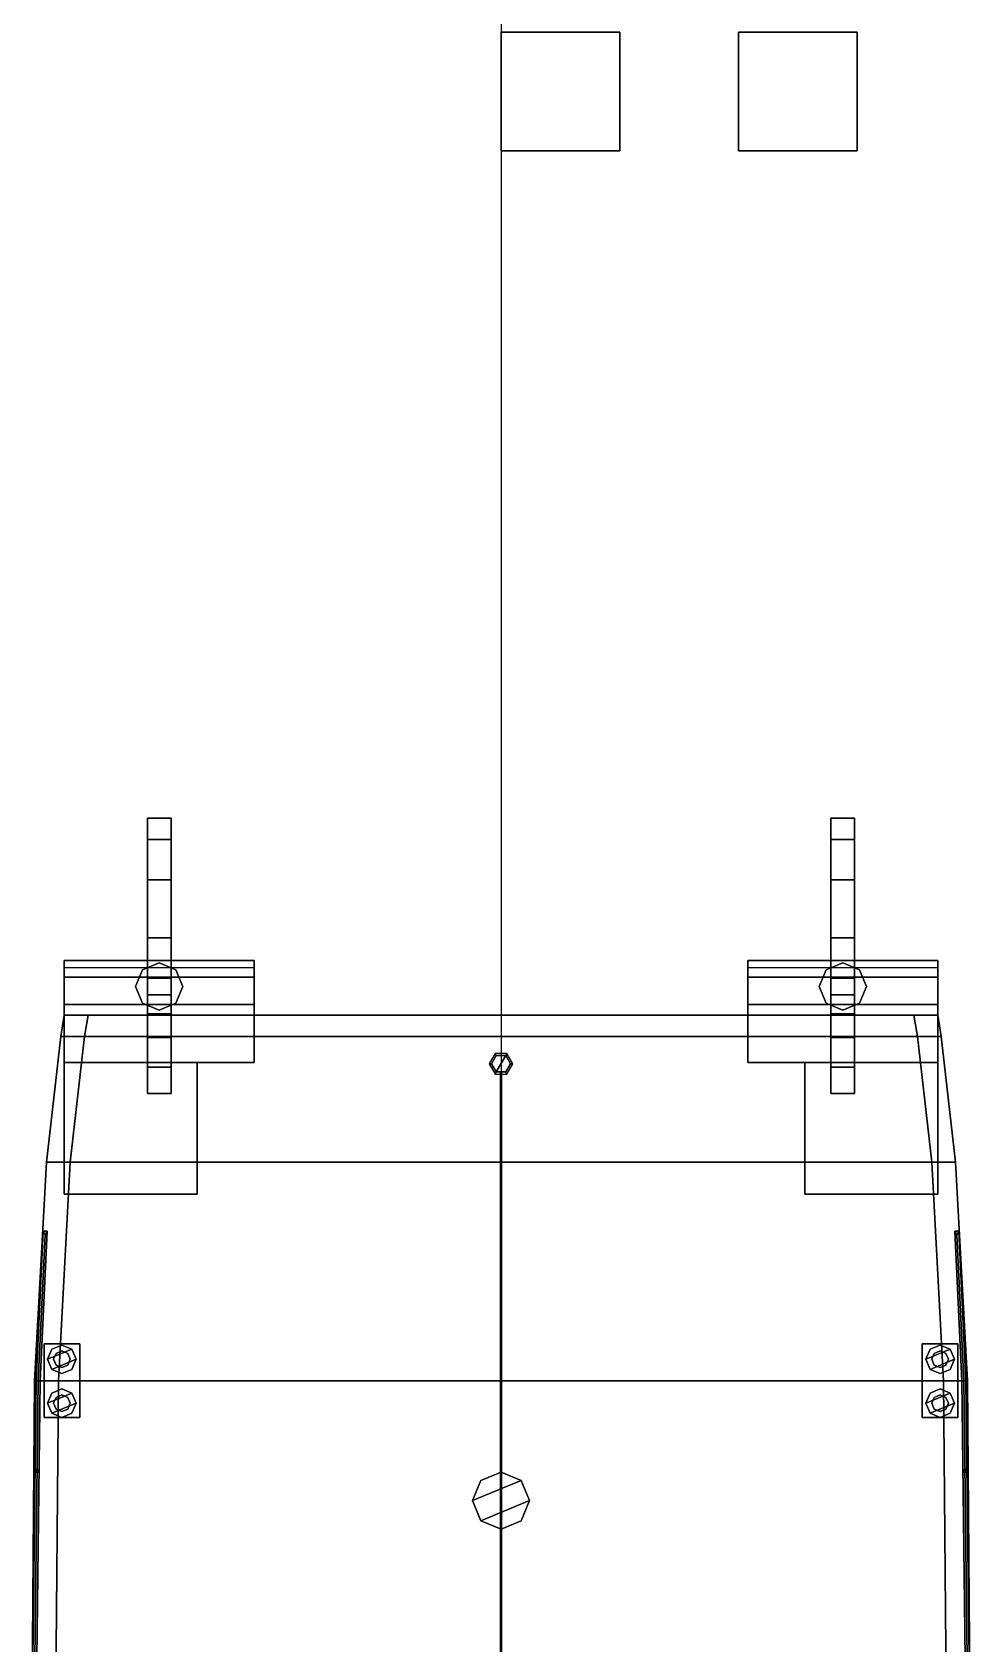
# Model space of a CAD drawing. Header units: millimetres. Extents: x -5.1 to 5.1, y -27.1 to 35.2.
# Drawn here: x -3.95 to 3.95, y 21.65 to 35.23 of the extents above; entities that cross this region are included whole.
import ezdxf

# ---------------------------------------------------------------- set-up
doc = ezdxf.new("R2010")
doc.units = ezdxf.units.MM
for name, color, linetype in [('cables', 6, 'Continuous'), ('drawing', 9, 'Continuous'), ('railings', 6, 'Continuous'), ('superstructure', 3, 'Continuous')]:
    doc.layers.add(name, color=color, linetype=linetype)

msp = doc.modelspace()

# ---------------------------------------------------------------- linework, layer by layer
for points in [[(1, 35.23, 1), (1, 35.23), (0, 35.23), (0, 35.23, 1)], [(1, 35.23), (1, 34.23), (0, 34.23), (0, 35.23)], [(0, 35.23), (0, 34.23), (0, 34.23, 1), (0, 35.23, 1)], [(0, 35.23, 1), (0, 34.23, 1), (1, 34.23, 1), (1, 35.23, 1)], [(1, 34.23, 1), (1, 34.23), (1, 35.23), (1, 35.23, 1)], [(3, 35.23), (3, 34.23), (2, 34.23), (2, 35.23)], [(2, 35.23), (2, 34.23), (3, 34.23), (3, 35.23)], [(0, 34.23, 1), (0, 34.23), (1, 34.23), (1, 34.23, 1)], [(-3.021, 27.331, -0.17), (-3.08, 27.19, -0.17), (-3.08, 27.19, 0.98), (-3.021, 27.331, 0.98)], [(-2.88, 27.39, -0.17), (-3.021, 27.331, -0.17), (-3.021, 27.331, 0.98), (-2.88, 27.39, 0.98)], [(-2.739, 27.331, -0.17), (-2.88, 27.39, -0.17), (-2.88, 27.39, 0.98), (-2.739, 27.331, 0.98)], [(-2.68, 27.19, -0.17), (-2.739, 27.331, -0.17), (-2.739, 27.331, 0.98), (-2.68, 27.19, 0.98)], [(2.739, 27.331, -0.17), (2.68, 27.19, -0.17), (2.68, 27.19, 0.98), (2.739, 27.331, 0.98)], [(2.88, 27.39, -0.17), (2.739, 27.331, -0.17), (2.739, 27.331, 0.98), (2.88, 27.39, 0.98)], [(3.021, 27.331, -0.17), (2.88, 27.39, -0.17), (2.88, 27.39, 0.98), (3.021, 27.331, 0.98)], [(3.08, 27.19, -0.17), (3.021, 27.331, -0.17), (3.021, 27.331, 0.98), (3.08, 27.19, 0.98)], [(-3.08, 27.19, -0.17), (-3.021, 27.049, -0.17), (-3.021, 27.049, 0.98), (-3.08, 27.19, 0.98)], [(-2.739, 27.049, -0.17), (-2.68, 27.19, -0.17), (-2.68, 27.19, 0.98), (-2.739, 27.049, 0.98)], [(2.68, 27.19, -0.17), (2.739, 27.049, -0.17), (2.739, 27.049, 0.98), (2.68, 27.19, 0.98)], [(3.021, 27.049, -0.17), (3.08, 27.19, -0.17), (3.08, 27.19, 0.98), (3.021, 27.049, 0.98)], [(-3.021, 27.049, -0.17), (-2.88, 26.99, -0.17), (-2.88, 26.99, 0.98), (-3.021, 27.049, 0.98)], [(-2.88, 26.99, -0.17), (-2.739, 27.049, -0.17), (-2.739, 27.049, 0.98), (-2.88, 26.99, 0.98)], [(2.739, 27.049, -0.17), (2.88, 26.99, -0.17), (2.88, 26.99, 0.98), (2.739, 27.049, 0.98)], [(2.88, 26.99, -0.17), (3.021, 27.049, -0.17), (3.021, 27.049, 0.98), (2.88, 26.99, 0.98)], [(-3.68, 26.95, -0.28), (-3.71, 26.77, -0.3), (-3.71, 26.77), (-3.68, 26.95)], [(-3.48, 26.95, -0.37), (-3.51, 26.77, -0.47), (-3.71, 26.77, -0.3), (-3.68, 26.95, -0.28)], [(-3.68, 26.95, 0.98), (-3.71, 26.77, 0.98), (3.71, 26.77, 0.98), (3.68, 26.95, 0.98)], [(-3.68, 26.95), (-3.71, 26.77), (-3.71, 26.77, 0.98), (-3.68, 26.95, 0.98)], [(3.68, 26.95), (3.68, 26.95, -0.28), (-3.68, 26.95, -0.28), (-3.68, 26.95)], [(3.68, 26.95, -0.28), (3.48, 26.95, -0.37), (-3.48, 26.95, -0.37), (-3.68, 26.95, -0.28)], [(3.68, 26.95, 0.98), (3.68, 26.95), (-3.68, 26.95), (-3.68, 26.95, 0.98)], [(3.48, 26.95, -0.37), (3.51, 26.77, -0.47), (-3.51, 26.77, -0.47), (-3.48, 26.95, -0.37)], [(3.71, 26.77, -0.3), (3.51, 26.77, -0.47), (3.48, 26.95, -0.37), (3.68, 26.95, -0.28)], [(3.71, 26.77), (3.71, 26.77, -0.3), (3.68, 26.95, -0.28), (3.68, 26.95)], [(3.71, 26.77, 0.98), (3.71, 26.77), (3.68, 26.95), (3.68, 26.95, 0.98)], [(-3.71, 26.77), (-3.71, 26.77, -0.3), (-3.83, 25.71, -0.59), (-3.83, 25.71)], [(-3.71, 26.77, -0.3), (-3.51, 26.77, -0.47), (-3.63, 25.71, -0.77), (-3.83, 25.71, -0.59)], [(3.83, 25.71, 0.98), (3.71, 26.77, 0.98), (-3.71, 26.77, 0.98), (-3.83, 25.71, 0.98)], [(-3.71, 26.77, 0.98), (-3.71, 26.77), (-3.83, 25.71), (-3.83, 25.71, 0.98)], [(-3.63, 25.71, -0.77), (-3.51, 26.77, -0.47), (3.51, 26.77, -0.47), (3.63, 25.71, -0.77)], [(3.63, 25.71, -0.77), (3.51, 26.77, -0.47), (3.71, 26.77, -0.3), (3.83, 25.71, -0.59)], [(3.83, 25.71, -0.59), (3.71, 26.77, -0.3), (3.71, 26.77), (3.83, 25.71)], [(3.83, 25.71), (3.71, 26.77), (3.71, 26.77, 0.98), (3.83, 25.71, 0.98)], [(-0.05, 26.627, 0.98), (-0.1, 26.54, 0.98), (-0.08, 26.54, 4.08), (-0.04, 26.609, 4.08)], [(0.05, 26.627, 0.98), (-0.05, 26.627, 0.98), (-0.04, 26.609, 4.08), (0.04, 26.609, 4.08)], [(0.1, 26.54, 0.98), (0.05, 26.627, 0.98), (0.04, 26.609, 4.08), (0.08, 26.54, 4.08)], [(-0.1, 26.54, 0.98), (-0.05, 26.453, 0.98), (-0.04, 26.471, 4.08), (-0.08, 26.54, 4.08)], [(-0.04, 26.471, 4.08), (0.04, 26.609, 4.08), (-0.04, 26.609, 4.08), (-0.08, 26.54, 4.08)], [(0.04, 26.471, 4.08), (0.08, 26.54, 4.08), (0.04, 26.609, 4.08), (-0.04, 26.471, 4.08)], [(0.05, 26.453, 0.98), (0.1, 26.54, 0.98), (0.08, 26.54, 4.08), (0.04, 26.471, 4.08)], [(-0.05, 26.453, 0.98), (0.05, 26.453, 0.98), (0.04, 26.471, 4.08), (-0.04, 26.471, 4.08)], [(-3.83, 25.71, -0.59), (-3.93, 23.87, -1.15), (-3.93, 23.87), (-3.83, 25.71)], [(-3.63, 25.71, -0.77), (-3.73, 23.87, -1.36), (-3.93, 23.87, -1.15), (-3.83, 25.71, -0.59)], [(-3.83, 25.71, 0.98), (-3.93, 23.87, 0.99), (3.93, 23.87, 0.99), (3.83, 25.71, 0.98)], [(-3.83, 25.71), (-3.93, 23.87), (-3.93, 23.87, 0.99), (-3.83, 25.71, 0.98)], [(3.63, 25.71, -0.77), (3.73, 23.87, -1.36), (-3.73, 23.87, -1.36), (-3.63, 25.71, -0.77)], [(3.93, 23.87, -1.15), (3.73, 23.87, -1.36), (3.63, 25.71, -0.77), (3.83, 25.71, -0.59)], [(3.93, 23.87), (3.93, 23.87, -1.15), (3.83, 25.71, -0.59), (3.83, 25.71)], [(3.93, 23.87, 0.99), (3.93, 23.87), (3.83, 25.71), (3.83, 25.71, 0.98)], [(-3.85, 24.18, 1.05), (-3.85, 23.56, 1.05), (-3.55, 23.56, 1.05), (-3.55, 24.18, 1.05)], [(-3.55, 24.18, 1.05), (-3.55, 24.18, 0.98), (-3.85, 24.18, 0.98), (-3.85, 24.18, 1.05)], [(-3.85, 24.18, 0.98), (-3.85, 23.56, 0.98), (-3.85, 23.56, 1.05), (-3.85, 24.18, 1.05)], [(-3.7, 24.17, 1.34), (-3.785, 24.135, 1.34), (-3.82, 24.05, 1.34), (-3.615, 24.135, 1.34)], [(-3.7, 24.17, 1.29), (-3.785, 24.135, 1.29), (-3.785, 24.135, 1.34), (-3.7, 24.17, 1.34)], [(-3.615, 24.135, 1.29), (-3.7, 24.17, 1.29), (-3.7, 24.17, 1.34), (-3.615, 24.135, 1.34)], [(-3.55, 23.56, 1.05), (-3.55, 23.56, 0.98), (-3.55, 24.18, 0.98), (-3.55, 24.18, 1.05)], [(3.55, 24.18, 1.05), (3.55, 23.56, 1.05), (3.85, 23.56, 1.05), (3.85, 24.18, 1.05)], [(3.85, 24.18, 1.05), (3.85, 24.18, 0.98), (3.55, 24.18, 0.98), (3.55, 24.18, 1.05)], [(3.55, 24.18, 0.98), (3.55, 23.56, 0.98), (3.55, 23.56, 1.05), (3.55, 24.18, 1.05)], [(3.7, 24.17, 1.34), (3.615, 24.135, 1.34), (3.58, 24.05, 1.34), (3.785, 24.135, 1.34)], [(3.7, 24.17, 1.29), (3.615, 24.135, 1.29), (3.615, 24.135, 1.34), (3.7, 24.17, 1.34)], [(3.785, 24.135, 1.29), (3.7, 24.17, 1.29), (3.7, 24.17, 1.34), (3.785, 24.135, 1.34)], [(3.85, 23.56, 1.05), (3.85, 23.56, 0.98), (3.85, 24.18, 0.98), (3.85, 24.18, 1.05)], [(-3.785, 24.135, 1.29), (-3.82, 24.05, 1.29), (-3.82, 24.05, 1.34), (-3.785, 24.135, 1.34)], [(-3.615, 24.135, 1.34), (-3.82, 24.05, 1.34), (-3.785, 23.965, 1.34), (-3.58, 24.05, 1.34)], [(-3.82, 24.05, 1.29), (-3.785, 23.965, 1.29), (-3.785, 23.965, 1.34), (-3.82, 24.05, 1.34)], [(-3.58, 24.05, 1.34), (-3.785, 23.965, 1.34), (-3.7, 23.93, 1.34), (-3.615, 23.965, 1.34)], [(-3.749, 24.099, 1.05), (-3.77, 24.05, 1.05), (-3.77, 24.05, 1.29), (-3.749, 24.099, 1.29)], [(-3.77, 24.05, 1.05), (-3.749, 24.001, 1.05), (-3.749, 24.001, 1.29), (-3.77, 24.05, 1.29)], [(-3.7, 24.12, 1.05), (-3.749, 24.099, 1.05), (-3.749, 24.099, 1.29), (-3.7, 24.12, 1.29)], [(-3.651, 24.099, 1.05), (-3.7, 24.12, 1.05), (-3.7, 24.12, 1.29), (-3.651, 24.099, 1.29)], [(-3.63, 24.05, 1.05), (-3.651, 24.099, 1.05), (-3.651, 24.099, 1.29), (-3.63, 24.05, 1.29)], [(-3.651, 24.001, 1.05), (-3.63, 24.05, 1.05), (-3.63, 24.05, 1.29), (-3.651, 24.001, 1.29)], [(-3.58, 24.05, 1.29), (-3.615, 24.135, 1.29), (-3.615, 24.135, 1.34), (-3.58, 24.05, 1.34)], [(-3.615, 23.965, 1.29), (-3.58, 24.05, 1.29), (-3.58, 24.05, 1.34), (-3.615, 23.965, 1.34)], [(3.785, 24.135, 1.34), (3.58, 24.05, 1.34), (3.615, 23.965, 1.34), (3.82, 24.05, 1.34)], [(3.615, 24.135, 1.29), (3.58, 24.05, 1.29), (3.58, 24.05, 1.34), (3.615, 24.135, 1.34)], [(3.58, 24.05, 1.29), (3.615, 23.965, 1.29), (3.615, 23.965, 1.34), (3.58, 24.05, 1.34)], [(3.82, 24.05, 1.34), (3.615, 23.965, 1.34), (3.7, 23.93, 1.34), (3.785, 23.965, 1.34)], [(3.651, 24.099, 1.05), (3.63, 24.05, 1.05), (3.63, 24.05, 1.29), (3.651, 24.099, 1.29)], [(3.63, 24.05, 1.05), (3.651, 24.001, 1.05), (3.651, 24.001, 1.29), (3.63, 24.05, 1.29)], [(3.7, 24.12, 1.05), (3.651, 24.099, 1.05), (3.651, 24.099, 1.29), (3.7, 24.12, 1.29)], [(3.749, 24.099, 1.05), (3.7, 24.12, 1.05), (3.7, 24.12, 1.29), (3.749, 24.099, 1.29)], [(3.77, 24.05, 1.05), (3.749, 24.099, 1.05), (3.749, 24.099, 1.29), (3.77, 24.05, 1.29)], [(3.749, 24.001, 1.05), (3.77, 24.05, 1.05), (3.77, 24.05, 1.29), (3.749, 24.001, 1.29)], [(3.82, 24.05, 1.29), (3.785, 24.135, 1.29), (3.785, 24.135, 1.34), (3.82, 24.05, 1.34)], [(3.785, 23.965, 1.29), (3.82, 24.05, 1.29), (3.82, 24.05, 1.34), (3.785, 23.965, 1.34)], [(-3.785, 23.965, 1.29), (-3.7, 23.93, 1.29), (-3.7, 23.93, 1.34), (-3.785, 23.965, 1.34)], [(-3.749, 24.001, 1.05), (-3.7, 23.98, 1.05), (-3.7, 23.98, 1.29), (-3.749, 24.001, 1.29)], [(-3.7, 23.98, 1.05), (-3.651, 24.001, 1.05), (-3.651, 24.001, 1.29), (-3.7, 23.98, 1.29)], [(-3.7, 23.93, 1.29), (-3.615, 23.965, 1.29), (-3.615, 23.965, 1.34), (-3.7, 23.93, 1.34)], [(3.615, 23.965, 1.29), (3.7, 23.93, 1.29), (3.7, 23.93, 1.34), (3.615, 23.965, 1.34)], [(3.651, 24.001, 1.05), (3.7, 23.98, 1.05), (3.7, 23.98, 1.29), (3.651, 24.001, 1.29)], [(3.7, 23.98, 1.05), (3.749, 24.001, 1.05), (3.749, 24.001, 1.29), (3.7, 23.98, 1.29)], [(3.7, 23.93, 1.29), (3.785, 23.965, 1.29), (3.785, 23.965, 1.34), (3.7, 23.93, 1.34)], [(-3.93, 23.87), (-3.93, 23.87, -1.15), (-3.95, 21.29, -1.15), (-3.95, 21.29)], [(-3.93, 23.87, -1.15), (-3.73, 23.87, -1.36), (-3.75, 21.29, -1.36), (-3.95, 21.29, -1.15)], [(3.95, 21.29, 0.99), (3.93, 23.87, 0.99), (-3.93, 23.87, 0.99), (-3.95, 21.29, 0.99)], [(-3.93, 23.87, 0.99), (-3.93, 23.87), (-3.95, 21.29), (-3.95, 21.29, 0.99)], [(-3.7, 23.8, 1.34), (-3.785, 23.765, 1.34), (-3.82, 23.68, 1.34), (-3.615, 23.765, 1.34)], [(-3.615, 23.765, 1.34), (-3.82, 23.68, 1.34), (-3.785, 23.595, 1.34), (-3.58, 23.68, 1.34)], [(-3.785, 23.765, 1.29), (-3.82, 23.68, 1.29), (-3.82, 23.68, 1.34), (-3.785, 23.765, 1.34)], [(-3.7, 23.8, 1.29), (-3.785, 23.765, 1.29), (-3.785, 23.765, 1.34), (-3.7, 23.8, 1.34)], [(-3.75, 21.29, -1.36), (-3.73, 23.87, -1.36), (3.73, 23.87, -1.36), (3.75, 21.29, -1.36)], [(-3.615, 23.765, 1.29), (-3.7, 23.8, 1.29), (-3.7, 23.8, 1.34), (-3.615, 23.765, 1.34)], [(-3.58, 23.68, 1.29), (-3.615, 23.765, 1.29), (-3.615, 23.765, 1.34), (-3.58, 23.68, 1.34)], [(3.7, 23.8, 1.34), (3.615, 23.765, 1.34), (3.58, 23.68, 1.34), (3.785, 23.765, 1.34)], [(3.615, 23.765, 1.29), (3.58, 23.68, 1.29), (3.58, 23.68, 1.34), (3.615, 23.765, 1.34)], [(3.785, 23.765, 1.34), (3.58, 23.68, 1.34), (3.615, 23.595, 1.34), (3.82, 23.68, 1.34)], [(3.7, 23.8, 1.29), (3.615, 23.765, 1.29), (3.615, 23.765, 1.34), (3.7, 23.8, 1.34)], [(3.785, 23.765, 1.29), (3.7, 23.8, 1.29), (3.7, 23.8, 1.34), (3.785, 23.765, 1.34)], [(3.75, 21.29, -1.36), (3.73, 23.87, -1.36), (3.93, 23.87, -1.15), (3.95, 21.29, -1.15)], [(3.82, 23.68, 1.29), (3.785, 23.765, 1.29), (3.785, 23.765, 1.34), (3.82, 23.68, 1.34)], [(3.95, 21.29, -1.15), (3.93, 23.87, -1.15), (3.93, 23.87), (3.95, 21.29)], [(3.95, 21.29), (3.93, 23.87), (3.93, 23.87, 0.99), (3.95, 21.29, 0.99)], [(-3.82, 23.68, 1.29), (-3.785, 23.595, 1.29), (-3.785, 23.595, 1.34), (-3.82, 23.68, 1.34)], [(-3.58, 23.68, 1.34), (-3.785, 23.595, 1.34), (-3.7, 23.56, 1.34), (-3.615, 23.595, 1.34)], [(-3.749, 23.729, 1.05), (-3.77, 23.68, 1.05), (-3.77, 23.68, 1.29), (-3.749, 23.729, 1.29)], [(-3.77, 23.68, 1.05), (-3.749, 23.631, 1.05), (-3.749, 23.631, 1.29), (-3.77, 23.68, 1.29)], [(-3.7, 23.75, 1.05), (-3.749, 23.729, 1.05), (-3.749, 23.729, 1.29), (-3.7, 23.75, 1.29)], [(-3.749, 23.631, 1.05), (-3.7, 23.61, 1.05), (-3.7, 23.61, 1.29), (-3.749, 23.631, 1.29)], [(-3.651, 23.729, 1.05), (-3.7, 23.75, 1.05), (-3.7, 23.75, 1.29), (-3.651, 23.729, 1.29)], [(-3.7, 23.61, 1.05), (-3.651, 23.631, 1.05), (-3.651, 23.631, 1.29), (-3.7, 23.61, 1.29)], [(-3.63, 23.68, 1.05), (-3.651, 23.729, 1.05), (-3.651, 23.729, 1.29), (-3.63, 23.68, 1.29)], [(-3.651, 23.631, 1.05), (-3.63, 23.68, 1.05), (-3.63, 23.68, 1.29), (-3.651, 23.631, 1.29)], [(-3.615, 23.595, 1.29), (-3.58, 23.68, 1.29), (-3.58, 23.68, 1.34), (-3.615, 23.595, 1.34)], [(3.58, 23.68, 1.29), (3.615, 23.595, 1.29), (3.615, 23.595, 1.34), (3.58, 23.68, 1.34)], [(3.82, 23.68, 1.34), (3.615, 23.595, 1.34), (3.7, 23.56, 1.34), (3.785, 23.595, 1.34)], [(3.651, 23.729, 1.05), (3.63, 23.68, 1.05), (3.63, 23.68, 1.29), (3.651, 23.729, 1.29)], [(3.63, 23.68, 1.05), (3.651, 23.631, 1.05), (3.651, 23.631, 1.29), (3.63, 23.68, 1.29)], [(3.7, 23.75, 1.05), (3.651, 23.729, 1.05), (3.651, 23.729, 1.29), (3.7, 23.75, 1.29)], [(3.651, 23.631, 1.05), (3.7, 23.61, 1.05), (3.7, 23.61, 1.29), (3.651, 23.631, 1.29)], [(3.749, 23.729, 1.05), (3.7, 23.75, 1.05), (3.7, 23.75, 1.29), (3.749, 23.729, 1.29)], [(3.7, 23.61, 1.05), (3.749, 23.631, 1.05), (3.749, 23.631, 1.29), (3.7, 23.61, 1.29)], [(3.77, 23.68, 1.05), (3.749, 23.729, 1.05), (3.749, 23.729, 1.29), (3.77, 23.68, 1.29)], [(3.749, 23.631, 1.05), (3.77, 23.68, 1.05), (3.77, 23.68, 1.29), (3.749, 23.631, 1.29)], [(3.785, 23.595, 1.29), (3.82, 23.68, 1.29), (3.82, 23.68, 1.34), (3.785, 23.595, 1.34)], [(-3.85, 23.56, 1.05), (-3.85, 23.56, 0.98), (-3.55, 23.56, 0.98), (-3.55, 23.56, 1.05)], [(-3.785, 23.595, 1.29), (-3.7, 23.56, 1.29), (-3.7, 23.56, 1.34), (-3.785, 23.595, 1.34)], [(-3.7, 23.56, 1.29), (-3.615, 23.595, 1.29), (-3.615, 23.595, 1.34), (-3.7, 23.56, 1.34)], [(3.55, 23.56, 1.05), (3.55, 23.56, 0.98), (3.85, 23.56, 0.98), (3.85, 23.56, 1.05)], [(3.615, 23.595, 1.29), (3.7, 23.56, 1.29), (3.7, 23.56, 1.34), (3.615, 23.595, 1.34)], [(3.7, 23.56, 1.29), (3.785, 23.595, 1.29), (3.785, 23.595, 1.34), (3.7, 23.56, 1.34)], [(0, 23.1, 2.41), (-0.17, 23.03, 2.41), (-0.24, 22.86, 2.41), (0.17, 23.03, 2.41)], [(0, 23.1, 0.99), (-0.17, 23.03, 0.99), (-0.17, 23.03, 2.41), (0, 23.1, 2.41)], [(0.17, 23.03, 0.99), (0, 23.1, 0.99), (0, 23.1, 2.41), (0.17, 23.03, 2.41)], [(-0.17, 23.03, 0.99), (-0.24, 22.86, 0.99), (-0.24, 22.86, 2.41), (-0.17, 23.03, 2.41)], [(0.17, 23.03, 2.41), (-0.24, 22.86, 2.41), (-0.17, 22.69, 2.41), (0.24, 22.86, 2.41)], [(0.24, 22.86, 0.99), (0.17, 23.03, 0.99), (0.17, 23.03, 2.41), (0.24, 22.86, 2.41)], [(-0.24, 22.86, 0.99), (-0.17, 22.69, 0.99), (-0.17, 22.69, 2.41), (-0.24, 22.86, 2.41)], [(0.24, 22.86, 2.41), (-0.17, 22.69, 2.41), (0, 22.62, 2.41), (0.17, 22.69, 2.41)], [(0.17, 22.69, 0.99), (0.24, 22.86, 0.99), (0.24, 22.86, 2.41), (0.17, 22.69, 2.41)], [(-0.17, 22.69, 0.99), (0, 22.62, 0.99), (0, 22.62, 2.41), (-0.17, 22.69, 2.41)], [(0, 22.62, 0.99), (0.17, 22.69, 0.99), (0.17, 22.69, 2.41), (0, 22.62, 2.41)]]:
    msp.add_3dface(points)
at = {"color": 1}
for points in [[(-2.98, 28.61, -1.2), (-2.98, 28.43, -1.3), (-2.98, 28.43, -0.23), (-2.98, 28.61, -0.36)], [(-2.78, 28.61, -0.36), (-2.78, 28.61, -1.2), (-2.98, 28.61, -1.2), (-2.98, 28.61, -0.36)], [(-2.78, 28.61, -1.2), (-2.78, 28.43, -1.3), (-2.98, 28.43, -1.3), (-2.98, 28.61, -1.2)], [(-2.98, 28.61, -0.36), (-2.98, 28.43, -0.23), (-2.78, 28.43, -0.23), (-2.78, 28.61, -0.36)], [(-2.78, 28.43, -0.23), (-2.78, 28.43, -1.3), (-2.78, 28.61, -1.2), (-2.78, 28.61, -0.36)], [(2.78, 28.61, -1.2), (2.78, 28.43, -1.3), (2.78, 28.43, -0.23), (2.78, 28.61, -0.36)], [(2.98, 28.61, -0.36), (2.98, 28.61, -1.2), (2.78, 28.61, -1.2), (2.78, 28.61, -0.36)], [(2.98, 28.61, -1.2), (2.98, 28.43, -1.3), (2.78, 28.43, -1.3), (2.78, 28.61, -1.2)], [(2.78, 28.61, -0.36), (2.78, 28.43, -0.23), (2.98, 28.43, -0.23), (2.98, 28.61, -0.36)], [(2.98, 28.43, -0.23), (2.98, 28.43, -1.3), (2.98, 28.61, -1.2), (2.98, 28.61, -0.36)], [(-2.98, 28.43, -1.3), (-2.98, 28.09, -1.36), (-2.98, 27.6, -0.17), (-2.98, 28.43, -0.23)], [(-2.78, 28.43, -1.3), (-2.78, 28.09, -1.36), (-2.98, 28.09, -1.36), (-2.98, 28.43, -1.3)], [(-2.98, 28.43, -0.23), (-2.98, 27.6, -0.17), (-2.78, 27.6, -0.17), (-2.78, 28.43, -0.23)], [(-2.78, 27.6, -0.17), (-2.78, 28.09, -1.36), (-2.78, 28.43, -1.3), (-2.78, 28.43, -0.23)], [(2.78, 28.43, -1.3), (2.78, 28.09, -1.36), (2.78, 27.6, -0.17), (2.78, 28.43, -0.23)], [(2.78, 28.43, -0.23), (2.78, 27.6, -0.17), (2.98, 27.6, -0.17), (2.98, 28.43, -0.23)], [(2.98, 28.43, -1.3), (2.98, 28.09, -1.36), (2.78, 28.09, -1.36), (2.78, 28.43, -1.3)], [(2.98, 27.6, -0.17), (2.98, 28.09, -1.36), (2.98, 28.43, -1.3), (2.98, 28.43, -0.23)], [(-2.98, 28.09, -1.36), (-2.98, 27.12, -0.38), (-2.98, 27.26, -0.17), (-2.98, 27.6, -0.17)], [(-2.98, 28.09, -1.36), (-2.98, 26.51, -1.36), (-2.98, 26.96, -0.38), (-2.98, 27.12, -0.38)], [(-2.78, 28.09, -1.36), (-2.78, 26.51, -1.36), (-2.98, 26.51, -1.36), (-2.98, 28.09, -1.36)], [(-2.78, 27.26, -0.17), (-2.78, 27.12, -0.38), (-2.78, 28.09, -1.36), (-2.78, 27.6, -0.17)], [(-2.78, 26.96, -0.38), (-2.78, 26.51, -1.36), (-2.78, 28.09, -1.36), (-2.78, 27.12, -0.38)], [(2.78, 28.09, -1.36), (2.78, 27.12, -0.38), (2.78, 27.26, -0.17), (2.78, 27.6, -0.17)], [(2.78, 28.09, -1.36), (2.78, 26.51, -1.36), (2.78, 26.96, -0.38), (2.78, 27.12, -0.38)], [(2.98, 28.09, -1.36), (2.98, 26.51, -1.36), (2.78, 26.51, -1.36), (2.78, 28.09, -1.36)], [(2.98, 27.26, -0.17), (2.98, 27.12, -0.38), (2.98, 28.09, -1.36), (2.98, 27.6, -0.17)], [(2.98, 26.96, -0.38), (2.98, 26.51, -1.36), (2.98, 28.09, -1.36), (2.98, 27.12, -0.38)], [(-2.98, 27.6, -0.17), (-2.98, 27.26, -0.17), (-2.78, 27.26, -0.17), (-2.78, 27.6, -0.17)], [(2.78, 27.6, -0.17), (2.78, 27.26, -0.17), (2.98, 27.26, -0.17), (2.98, 27.6, -0.17)], [(-2.98, 27.26, -0.17), (-2.98, 27.12, -0.38), (-2.78, 27.12, -0.38), (-2.78, 27.26, -0.17)], [(2.78, 27.26, -0.17), (2.78, 27.12, -0.38), (2.98, 27.12, -0.38), (2.98, 27.26, -0.17)], [(-2.98, 27.12, -0.38), (-2.98, 26.96, -0.38), (-2.78, 26.96, -0.38), (-2.78, 27.12, -0.38)], [(2.78, 27.12, -0.38), (2.78, 26.96, -0.38), (2.98, 26.96, -0.38), (2.98, 27.12, -0.38)], [(-2.98, 26.51, -1.36), (-2.98, 26.29, -1.16), (-2.98, 26.76, -0.5), (-2.98, 26.96, -0.38)], [(-2.98, 26.96, -0.38), (-2.98, 26.76, -0.5), (-2.78, 26.76, -0.5), (-2.78, 26.96, -0.38)], [(-2.78, 26.76, -0.5), (-2.78, 26.29, -1.16), (-2.78, 26.51, -1.36), (-2.78, 26.96, -0.38)], [(2.78, 26.51, -1.36), (2.78, 26.29, -1.16), (2.78, 26.76, -0.5), (2.78, 26.96, -0.38)], [(2.78, 26.96, -0.38), (2.78, 26.76, -0.5), (2.98, 26.76, -0.5), (2.98, 26.96, -0.38)], [(2.98, 26.76, -0.5), (2.98, 26.29, -1.16), (2.98, 26.51, -1.36), (2.98, 26.96, -0.38)], [(-2.98, 26.29, -1.16), (-2.98, 26.29, -1.16), (-2.98, 26.29, -0.68), (-2.98, 26.76, -0.5)], [(-2.98, 26.76, -0.5), (-2.98, 26.29, -0.68), (-2.78, 26.29, -0.68), (-2.78, 26.76, -0.5)], [(-2.78, 26.29, -0.68), (-2.78, 26.29, -1.16), (-2.78, 26.29, -1.16), (-2.78, 26.76, -0.5)], [(2.78, 26.29, -1.16), (2.78, 26.29, -1.16), (2.78, 26.29, -0.68), (2.78, 26.76, -0.5)], [(2.78, 26.76, -0.5), (2.78, 26.29, -0.68), (2.98, 26.29, -0.68), (2.98, 26.76, -0.5)], [(2.98, 26.29, -0.68), (2.98, 26.29, -1.16), (2.98, 26.29, -1.16), (2.98, 26.76, -0.5)], [(-2.78, 26.51, -1.36), (-2.78, 26.29, -1.16), (-2.98, 26.29, -1.16), (-2.98, 26.51, -1.36)], [(2.98, 26.51, -1.36), (2.98, 26.29, -1.16), (2.78, 26.29, -1.16), (2.78, 26.51, -1.36)], [(-2.98, 26.29, -0.68), (-2.98, 26.29, -1.16), (-2.78, 26.29, -1.16), (-2.78, 26.29, -0.68)], [(2.78, 26.29, -0.68), (2.78, 26.29, -1.16), (2.98, 26.29, -1.16), (2.98, 26.29, -0.68)]]:
    msp.add_3dface(points, dxfattribs=at)
at = {"layer": 'cables'}
for points in [[(-0.005, 26.47, 4.05), (-0.005, 12, 15.94), (-0.005, 12, 15.96), (-0.005, 26.47, 4.08)], [(0.005, 26.47, 4.08), (0.005, 12, 15.96), (0.005, 12, 15.94), (0.005, 26.47, 4.05)]]:
    msp.add_3dface(points, dxfattribs=at)
at = {"layer": 'drawing'}
msp.add_xline((0, -16.63, 27.7), (0, -1), dxfattribs=at)
at = {"layer": 'railings'}
for points in [[(-3.9, 23.87, 1.95), (-3.917, 23.87, 1.98), (-3.857, 25.13, 1.98), (-3.84, 25.1, 1.95)], [(-3.917, 23.87, 1.98), (-3.883, 23.87, 1.98), (-3.823, 25.13, 1.98), (-3.857, 25.13, 1.98)], [(-3.883, 23.87, 1.98), (-3.9, 23.87, 1.95), (-3.84, 25.1, 1.95), (-3.823, 25.13, 1.98)], [(-3.823, 25.13, 0.98), (-3.857, 25.13, 0.98), (-3.857, 25.13, 1.98), (-3.823, 25.13, 1.98)], [(-3.857, 25.13, 0.98), (-3.84, 25.1, 0.98), (-3.84, 25.1, 1.95), (-3.857, 25.13, 1.98)], [(-3.84, 25.1, 0.98), (-3.823, 25.13, 0.98), (-3.823, 25.13, 1.98), (-3.84, 25.1, 1.95)], [(3.857, 25.13, 0.98), (3.823, 25.13, 0.98), (3.823, 25.13, 1.98), (3.857, 25.13, 1.98)], [(3.823, 25.13, 0.98), (3.84, 25.1, 0.98), (3.84, 25.1, 1.95), (3.823, 25.13, 1.98)], [(3.9, 23.87, 1.95), (3.883, 23.87, 1.98), (3.823, 25.13, 1.98), (3.84, 25.1, 1.95)], [(3.883, 23.87, 1.98), (3.917, 23.87, 1.98), (3.857, 25.13, 1.98), (3.823, 25.13, 1.98)], [(3.84, 25.1, 0.98), (3.857, 25.13, 0.98), (3.857, 25.13, 1.98), (3.84, 25.1, 1.95)], [(3.917, 23.87, 1.98), (3.9, 23.87, 1.95), (3.84, 25.1, 1.95), (3.857, 25.13, 1.98)], [(-3.93, 21.29, 1.95), (-3.947, 21.29, 1.98), (-3.917, 23.87, 1.98), (-3.9, 23.87, 1.95)], [(-3.947, 21.29, 1.98), (-3.913, 21.29, 1.98), (-3.883, 23.87, 1.98), (-3.917, 23.87, 1.98)], [(-3.913, 21.29, 1.98), (-3.93, 21.29, 1.95), (-3.9, 23.87, 1.95), (-3.883, 23.87, 1.98)], [(3.913, 21.29, 1.98), (3.947, 21.29, 1.98), (3.917, 23.87, 1.98), (3.883, 23.87, 1.98)], [(3.93, 21.29, 1.95), (3.913, 21.29, 1.98), (3.883, 23.87, 1.98), (3.9, 23.87, 1.95)], [(3.947, 21.29, 1.98), (3.93, 21.29, 1.95), (3.9, 23.87, 1.95), (3.917, 23.87, 1.98)], [(-3.91, 23.13, 0.99), (-3.927, 23.1, 0.99), (-3.927, 23.1, 1.99), (-3.91, 23.13, 1.96)], [(-3.927, 23.1, 0.99), (-3.893, 23.1, 0.99), (-3.893, 23.1, 1.99), (-3.927, 23.1, 1.99)], [(-3.893, 23.1, 0.99), (-3.91, 23.13, 0.99), (-3.91, 23.13, 1.96), (-3.893, 23.1, 1.99)], [(3.91, 23.13, 0.99), (3.893, 23.1, 0.99), (3.893, 23.1, 1.99), (3.91, 23.13, 1.96)], [(3.893, 23.1, 0.99), (3.927, 23.1, 0.99), (3.927, 23.1, 1.99), (3.893, 23.1, 1.99)], [(3.927, 23.1, 0.99), (3.91, 23.13, 0.99), (3.91, 23.13, 1.96), (3.927, 23.1, 1.99)]]:
    msp.add_3dface(points, dxfattribs=at)
at = {"layer": 'superstructure'}
for points in [[(-3.68, 27.41, 0.98), (-3.68, 26.55, 0.98), (-3.68, 26.55, 3.12), (-3.68, 27.04, 3.12)], [(-2.08, 27.27, 3), (-2.08, 27.41, 2.8), (-3.68, 27.41, 2.8), (-3.68, 27.27, 3)], [(-3.68, 27.41, 2.8), (-3.68, 27.41, 0.98), (-3.68, 27.04, 3.12), (-3.68, 27.27, 3)], [(-2.08, 27.41, 2.8), (-2.08, 27.41, 0.98), (-3.68, 27.41, 0.98), (-3.68, 27.41, 2.8)], [(-2.08, 27.35, 0.98), (-2.08, 26.55, 0.98), (-3.68, 26.55, 0.98), (-3.68, 27.35, 0.98)], [(-2.08, 26.55, 3.12), (-2.08, 26.55, 0.98), (-2.08, 27.41, 0.98), (-2.08, 27.04, 3.12)], [(-2.08, 27.04, 3.12), (-2.08, 27.41, 0.98), (-2.08, 27.41, 2.8), (-2.08, 27.27, 3)], [(3.68, 27.41, 2.8), (3.68, 27.41, 0.98), (2.08, 27.41, 0.98), (2.08, 27.41, 2.8)], [(3.68, 27.27, 3), (3.68, 27.41, 2.8), (2.08, 27.41, 2.8), (2.08, 27.27, 3)], [(2.08, 27.41, 2.8), (2.08, 27.41, 0.98), (2.08, 27.04, 3.12), (2.08, 27.27, 3)], [(2.08, 27.41, 0.98), (2.08, 26.55, 0.98), (2.08, 26.55, 3.12), (2.08, 27.04, 3.12)], [(3.68, 27.35, 0.98), (3.68, 26.55, 0.98), (2.08, 26.55, 0.98), (2.08, 27.35, 0.98)], [(3.68, 27.04, 3.12), (3.68, 27.41, 0.98), (3.68, 27.41, 2.8), (3.68, 27.27, 3)], [(3.68, 26.55, 3.12), (3.68, 26.55, 0.98), (3.68, 27.41, 0.98), (3.68, 27.04, 3.12)], [(-3.68, 27.27, 3), (-3.68, 27.04, 3.12), (-2.08, 27.04, 3.12), (-2.08, 27.27, 3)], [(2.08, 27.27, 3), (2.08, 27.04, 3.12), (3.68, 27.04, 3.12), (3.68, 27.27, 3)], [(-3.68, 27.04, 3.12), (-3.68, 26.55, 3.12), (-2.08, 26.55, 3.12), (-2.08, 27.04, 3.12)], [(2.08, 27.04, 3.12), (2.08, 26.55, 3.12), (3.68, 26.55, 3.12), (3.68, 27.04, 3.12)], [(-3.68, 26.55, 0.98), (-3.68, 25.44, 0.98), (-3.68, 25.44, 2.89), (-3.68, 26.55, 2.89)], [(-2.56, 26.55, 0.98), (-2.56, 25.44, 0.98), (-3.68, 25.44, 0.98), (-3.68, 26.55, 0.98)], [(-3.68, 26.55, 2.89), (-3.68, 25.44, 2.89), (-2.56, 25.44, 2.89), (-2.56, 26.55, 2.89)], [(-3.68, 26.55, 3.12), (-3.68, 26.55, 2.89), (-2.56, 26.55, 2.89), (-2.08, 26.55, 3.12)], [(-2.56, 26.55, 2.89), (-2.56, 26.55, 0.98), (-2.08, 26.55, 0.98), (-2.08, 26.55, 3.12)], [(-2.56, 25.44, 2.89), (-2.56, 25.44, 0.98), (-2.56, 26.55, 0.98), (-2.56, 26.55, 2.89)], [(2.08, 26.55, 3.12), (2.08, 26.55, 0.98), (2.56, 26.55, 0.98), (2.56, 26.55, 2.89)], [(2.08, 26.55, 3.12), (2.56, 26.55, 2.89), (3.68, 26.55, 2.89), (3.68, 26.55, 3.12)], [(3.68, 26.55, 0.98), (3.68, 25.44, 0.98), (2.56, 25.44, 0.98), (2.56, 26.55, 0.98)], [(2.56, 26.55, 2.89), (2.56, 25.44, 2.89), (3.68, 25.44, 2.89), (3.68, 26.55, 2.89)], [(2.56, 26.55, 0.98), (2.56, 25.44, 0.98), (2.56, 25.44, 2.89), (2.56, 26.55, 2.89)], [(3.68, 25.44, 2.89), (3.68, 25.44, 0.98), (3.68, 26.55, 0.98), (3.68, 26.55, 2.89)], [(-3.68, 25.44, 2.89), (-3.68, 25.44, 0.98), (-2.56, 25.44, 0.98), (-2.56, 25.44, 2.89)], [(2.56, 25.44, 2.89), (2.56, 25.44, 0.98), (3.68, 25.44, 0.98), (3.68, 25.44, 2.89)]]:
    msp.add_3dface(points, dxfattribs=at)

doc.saveas('drawing.dxf')
